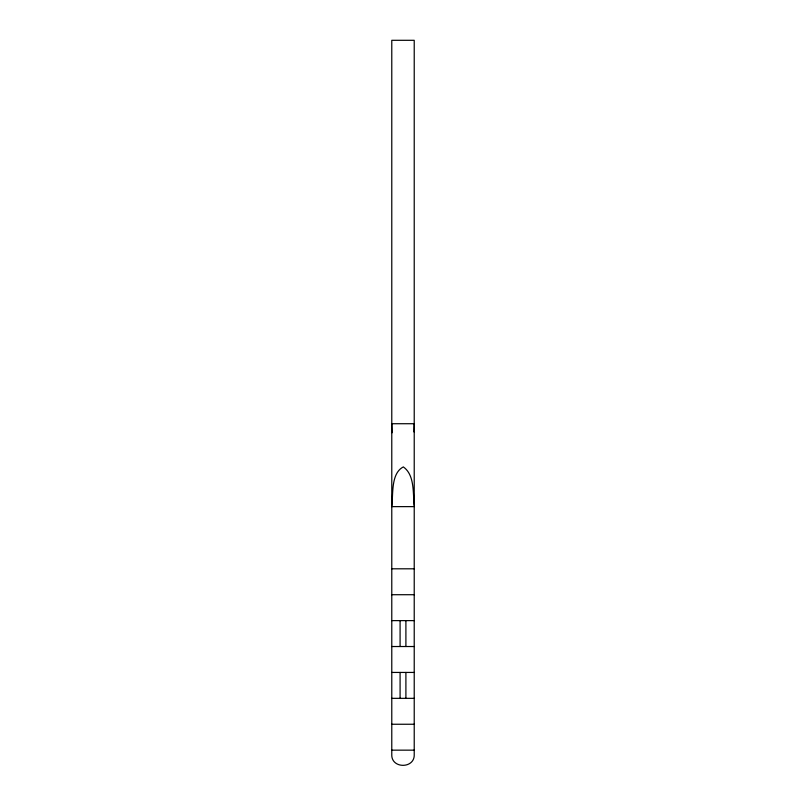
<?xml version="1.0" encoding="UTF-8"?>
<svg xmlns="http://www.w3.org/2000/svg" width="806" height="806" viewBox="0 0 806 806"><rect width="100%" height="100%" fill="white"/><g stroke="black" fill="none" stroke-linecap="round" stroke-linejoin="round"><path stroke-width="1.21" d="M414.224 506.631L414.224 40.3L391.776 40.3L391.776 754.476C391.101 768.944 414.899 768.944 414.224 754.476L414.224 506.631L391.776 506.631M391.776 506.269C393.338 494.098 390.729 473.454 403.322 466.916C414.808 474.946 412.823 492.859 414.224 505.402M413.992 431.915L414.224 423.724L391.776 423.724L392.069 432.772M391.776 568.804L414.224 568.804M391.776 594.717L414.224 594.717M391.776 620.62L414.224 620.62M391.776 646.523L414.224 646.523M391.776 672.436L414.224 672.436M391.776 698.339L414.224 698.339M391.776 724.251L414.224 724.251M391.776 750.154L414.224 750.154M405.902 620.62L405.902 646.523M405.902 672.436L405.902 698.339M400.088 620.62L400.088 646.523M400.088 672.436L400.088 698.339"/></g></svg>
